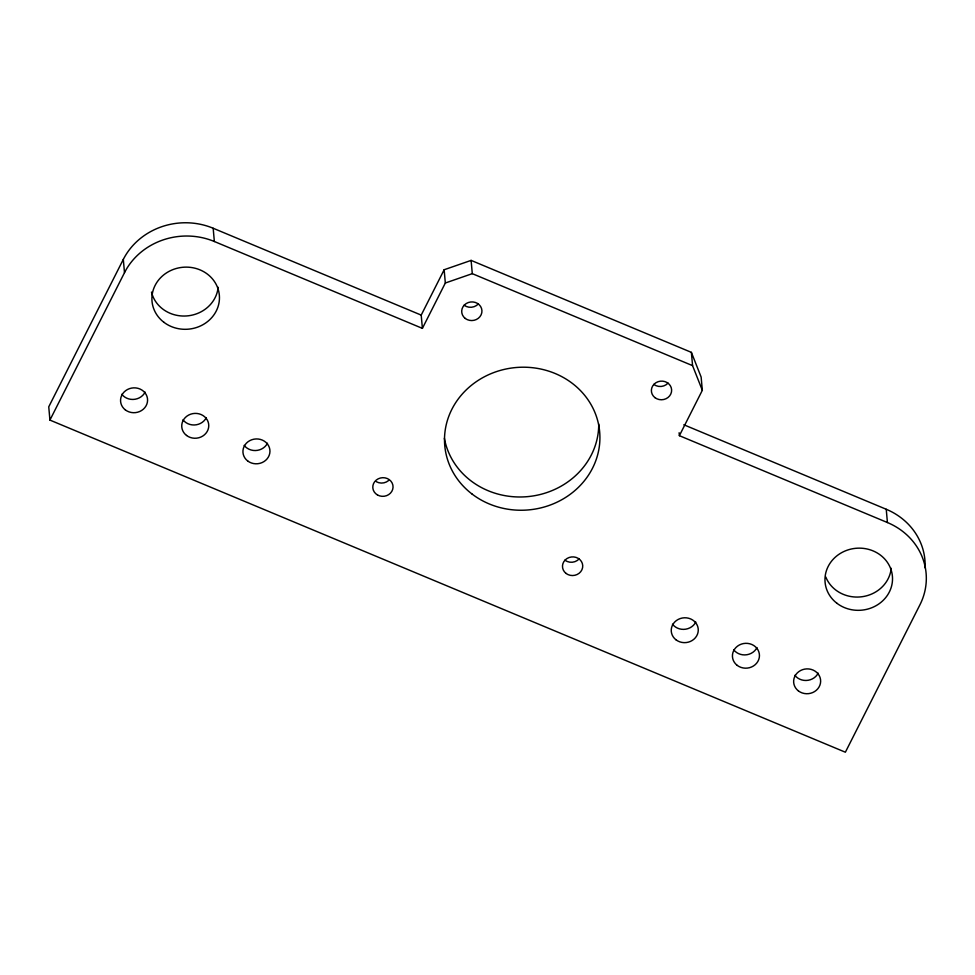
<?xml version="1.0" encoding="UTF-8"?>
<svg xmlns="http://www.w3.org/2000/svg" width="975" height="975" viewBox="0 0 975 975"><rect width="100%" height="100%" fill="white"/><g stroke="black" fill="none" stroke-linecap="round" stroke-linejoin="round"><path stroke-width="1.46" d="M49.932 420.091L124.495 272.671A67.616 62.144 -5.1 0 1 214.354 241.507L422.394 328.368L421.212 315.108L213.172 228.248A67.616 62.144 -5.1 0 0 123.313 259.399L48.75 406.831L49.932 420.091L845.374 752.213L919.937 604.793A67.616 62.144 -5.1 0 0 887.421 522.539L886.238 509.267L683.816 424.759M421.212 315.108L444.149 269.746L471.108 260.398L691.385 352.365L701.135 377.045L702.329 390.305L679.38 435.679L887.421 522.539M422.394 328.368L445.331 283.006L444.149 269.746M445.331 283.006L472.29 273.658L692.567 365.637L702.329 390.305M691.385 352.365L692.567 365.637M679.124 432.729L679.38 435.679M471.108 260.398L472.29 273.658M213.172 228.248L214.354 241.507M123.313 259.399L124.495 272.671M668.07 383.077A10.14 9.323 -5.1 0 1 653.786 384.394M478.384 303.871A10.14 9.323 -5.1 0 1 464.1 305.199M598.735 424.028A77.756 71.468 -5.1 0 1 527.658 496.628A77.756 71.468 -5.1 0 1 444.381 438.311M579.174 558.858A10.14 9.323 -5.1 0 1 564.891 560.174M388.598 480.529A10.14 9.323 -5.1 0 1 376.313 481.699M891.211 568.291A33.808 31.078 -5.1 0 1 861.9 596.749A33.808 31.078 -5.1 0 1 825.788 576.993M218.144 287.259A33.808 31.078 -5.1 0 1 186.639 315.949A33.808 31.078 -5.1 0 1 151.491 292.073M886.238 509.267A67.616 62.144 -5.1 0 1 925.068 567.877M818.183 673.152A13.528 12.431 -5.1 0 1 794.857 675.309M695.809 622.05A13.528 12.431 -5.1 0 1 672.482 624.207M267.491 443.223A13.528 12.431 -5.1 0 1 244.164 445.38M145.117 392.121A13.528 12.431 -5.1 0 1 121.79 394.278M756.99 647.607A13.528 12.431 -5.1 0 1 733.675 649.764M206.31 417.666A13.528 12.431 -5.1 0 1 182.983 419.823M472.144 494.106A77.756 71.468 -5.1 0 0 598.711 450.231A77.756 71.468 -5.1 0 0 495.775 371.841A77.756 71.468 -5.1 0 0 472.144 494.106M566.073 573.434A10.14 9.323 -5.1 0 0 582.587 567.718A10.14 9.323 -5.1 0 0 569.156 557.493A10.14 9.323 -5.1 0 0 566.073 573.434M654.968 397.654A10.14 9.323 -5.1 0 0 671.483 391.938A10.14 9.323 -5.1 0 0 658.052 381.712A10.14 9.323 -5.1 0 0 654.968 397.654M377.496 494.971A10.14 9.323 -5.1 0 0 393.047 487.268A10.14 9.323 -5.1 0 0 378.227 478.81A10.14 9.323 -5.1 0 0 377.496 494.971M465.294 318.459A10.14 9.323 -5.1 0 0 481.796 312.731A10.14 9.323 -5.1 0 0 468.366 302.518A10.14 9.323 -5.1 0 0 465.294 318.459M836.977 603.318A33.808 31.078 -5.1 0 0 892.003 584.244A33.808 31.078 -5.1 0 0 847.251 550.156A33.808 31.078 -5.1 0 0 836.977 603.318M163.91 322.298A33.808 31.078 -5.1 0 0 218.936 303.213A33.808 31.078 -5.1 0 0 174.184 269.137A33.808 31.078 -5.1 0 0 163.91 322.298M737.234 665.389A13.528 12.431 -5.1 0 0 759.245 657.759A13.528 12.431 -5.1 0 0 741.341 644.122A13.528 12.431 -5.1 0 0 737.234 665.389M186.542 435.459A13.528 12.431 -5.1 0 0 208.553 427.83A13.528 12.431 -5.1 0 0 190.649 414.192A13.528 12.431 -5.1 0 0 186.542 435.459M798.428 690.934A13.528 12.431 -5.1 0 0 820.438 683.304A13.528 12.431 -5.1 0 0 802.535 669.679A13.528 12.431 -5.1 0 0 798.428 690.934M125.361 409.914A13.528 12.431 -5.1 0 0 147.371 402.285A13.528 12.431 -5.1 0 0 129.468 388.647A13.528 12.431 -5.1 0 0 125.361 409.914M247.735 461.004A13.528 12.431 -5.1 0 0 269.746 453.375A13.528 12.431 -5.1 0 0 251.842 439.737A13.528 12.431 -5.1 0 0 247.735 461.004M676.041 639.844A13.528 12.431 -5.1 0 0 698.063 632.214A13.528 12.431 -5.1 0 0 680.16 618.577A13.528 12.431 -5.1 0 0 676.041 639.844"/></g></svg>
